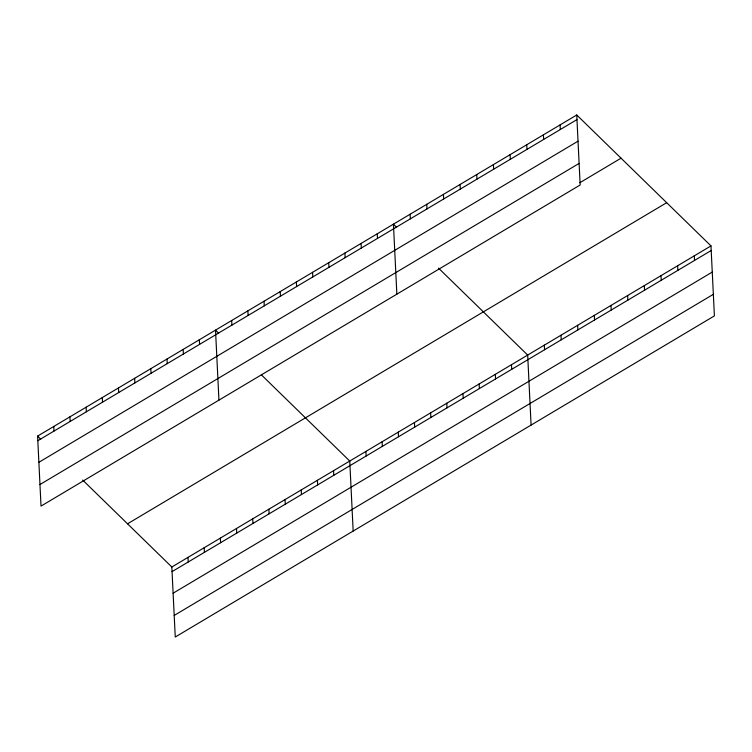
<?xml version="1.0" encoding="UTF-8"?>
<svg xmlns="http://www.w3.org/2000/svg" width="752" height="752" viewBox="0 0 752 752"><rect width="100%" height="100%" fill="white"/><g stroke="black" fill="none" stroke-linecap="round" stroke-linejoin="round"><path stroke-width="1.13" d="M576.746 114.981L580.168 184.992L41.022 506.105L37.6 436.104L576.746 114.981L710.978 245.895L714.4 315.896L175.254 637.019L171.832 567.008L82.711 480.096M37.826 440.71L576.972 119.596M38.878 462.292L578.025 141.179M39.969 484.532L579.115 163.41M579.867 182.708L621.039 158.183M127.53 523.806L666.676 202.692M171.832 567.008L710.978 245.895M172.058 571.623L711.204 250.501M173.11 593.206L712.257 272.083M174.201 615.437L713.347 294.314M396.605 227.245L393.437 224.162L396.859 294.173M438.548 268.154L527.669 355.066L531.091 425.077M218.682 333.221L215.523 330.128L218.945 400.139M261.442 374.919L349.746 461.042L353.167 531.053M37.6 436.104L40.768 439.187M694.312 255.812L694.538 260.427M677.646 265.738L677.872 270.353M660.98 275.664L661.205 280.28M644.314 285.591L644.539 290.206M627.657 295.517L627.882 300.133M610.991 305.444L611.216 310.05M594.324 315.37L594.55 319.976M577.658 325.296L577.884 329.902M560.08 124.907L560.306 129.523M560.992 335.223L561.218 339.829M543.414 134.834L543.64 139.44M544.326 345.149L544.551 349.755M526.757 144.76L526.983 149.366M510.091 154.686L510.317 159.292M511.492 364.701L511.717 369.317M493.425 164.613L493.65 169.219M495.314 374.336L495.54 378.952M476.759 174.539L476.984 179.145M479.146 383.971L479.372 388.587M460.092 184.456L460.318 189.072M462.969 393.606L463.194 398.212M443.436 194.383L443.661 198.998M446.791 403.241L447.017 407.847M426.769 204.309L426.995 208.924M430.623 412.876L430.849 417.482M410.103 214.235L410.329 218.851M414.446 422.502L414.672 427.117M398.269 432.137L398.494 436.752M377.26 233.797L377.485 238.403M382.101 441.772L382.317 446.387M361.092 243.432L361.317 248.038M365.923 451.407L366.149 456.013M344.914 253.067L345.14 257.673M328.737 262.692L328.962 267.308M333.568 470.677L333.794 475.283M312.569 272.327L312.794 276.943M317.4 480.312L317.626 484.918M296.391 281.962L296.617 286.578M301.223 489.937L301.449 494.553M280.214 291.597L280.44 296.213M285.046 499.572L285.271 504.188M264.046 301.232L264.272 305.838M268.878 509.207L269.103 513.823M247.869 310.867L248.094 315.473M252.7 518.842L252.926 523.448M231.691 320.502L231.917 325.108M236.523 528.477L236.748 533.083M220.355 538.112L220.58 542.718M199.346 339.763L199.571 344.378M204.177 547.738L204.403 552.353M183.168 349.398L183.394 354.013M188 557.373L188.226 561.988M166.991 359.033L167.217 363.639M150.823 368.668L151.049 373.274M134.646 378.303L134.871 382.909M118.468 387.929L118.694 392.544M102.3 397.564L102.526 402.179M86.123 407.199L86.348 411.814M69.945 416.834L70.171 421.449M53.777 426.469L54.003 431.075"/></g></svg>
